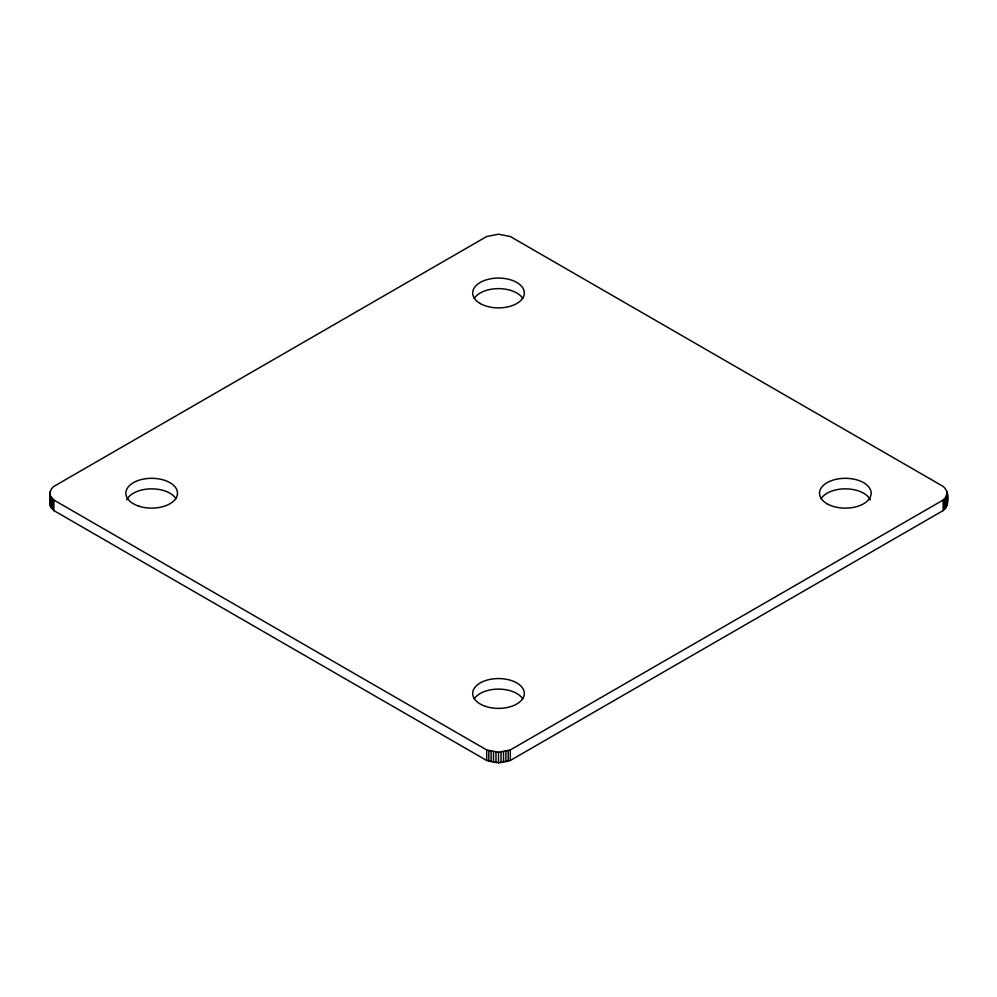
<?xml version="1.0" encoding="UTF-8"?>
<svg xmlns="http://www.w3.org/2000/svg" width="997" height="997" viewBox="0 0 997 997"><rect width="100%" height="100%" fill="white"/><g stroke="black" fill="none" stroke-linecap="round" stroke-linejoin="round"><path stroke-width="1.5" d="M49.85 493.228L51.321 488.941L53.85 486.411L486.71 236.513L498.5 234.195L510.29 236.513L943.15 486.411C949.717 491.745 949.717 505.242 943.15 510.576L510.302 760.487L498.5 762.805L486.71 760.487L53.85 510.576L50.012 505.23L49.85 493.228L50.511 496.12L53.85 500.033L486.71 749.943L498.5 752.249L510.302 749.943L943.15 500.033L945.679 497.503L947.15 493.228M49.85 503.772L50.511 500.88M946.489 500.88L947.15 503.772M946.988 491.77L946.988 505.23M946.489 496.12L946.489 506.663M945.679 497.503L945.679 508.046M944.558 498.812L944.558 509.367M943.15 500.033L943.15 510.576M510.302 749.943L510.302 760.487M508.196 750.753L508.196 761.297M505.915 751.402L505.915 761.945M503.522 751.875L503.522 762.418M501.03 752.162L501.03 762.705M498.5 752.249L498.5 762.805M495.97 752.162L495.97 762.705M493.49 751.875L493.49 762.418M491.085 751.402L491.085 761.945M488.817 750.753L488.817 761.297M486.71 749.943L486.71 760.487M53.85 500.033L53.85 510.576M52.442 498.824L52.442 509.367M51.321 497.503L51.321 508.059M50.511 496.12L50.511 506.663M50.012 491.77L50.012 505.23M126.706 499.908A25.835 14.918 0 0 1 150.535 488.866A25.835 14.918 0 0 1 175.946 498.674M474.223 298.427A25.835 14.918 0 0 1 498.5 288.619A25.835 14.918 0 0 1 522.777 298.427M474.223 698.922A25.835 14.918 0 0 1 498.5 689.101A25.835 14.918 0 0 1 522.777 698.922M821.054 498.674A25.835 14.918 0 0 1 846.465 488.866A25.835 14.918 0 0 1 870.294 499.908M138.745 506.14A25.835 14.918 0 0 0 177.491 493.228A25.835 14.918 0 0 0 138.745 480.305A25.835 14.918 0 0 0 138.745 506.14M480.23 303.524A25.835 14.918 0 0 0 523.45 296.844A25.835 14.918 0 0 0 491.82 278.574A25.835 14.918 0 0 0 480.23 303.524M827.074 503.772A25.835 14.918 0 0 0 870.294 497.092A25.835 14.918 0 0 0 838.651 478.822A25.835 14.918 0 0 0 827.074 503.772M485.589 706.387A25.835 14.918 0 0 0 524.335 693.476A25.835 14.918 0 0 0 485.589 680.552A25.835 14.918 0 0 0 485.589 706.387"/></g></svg>
